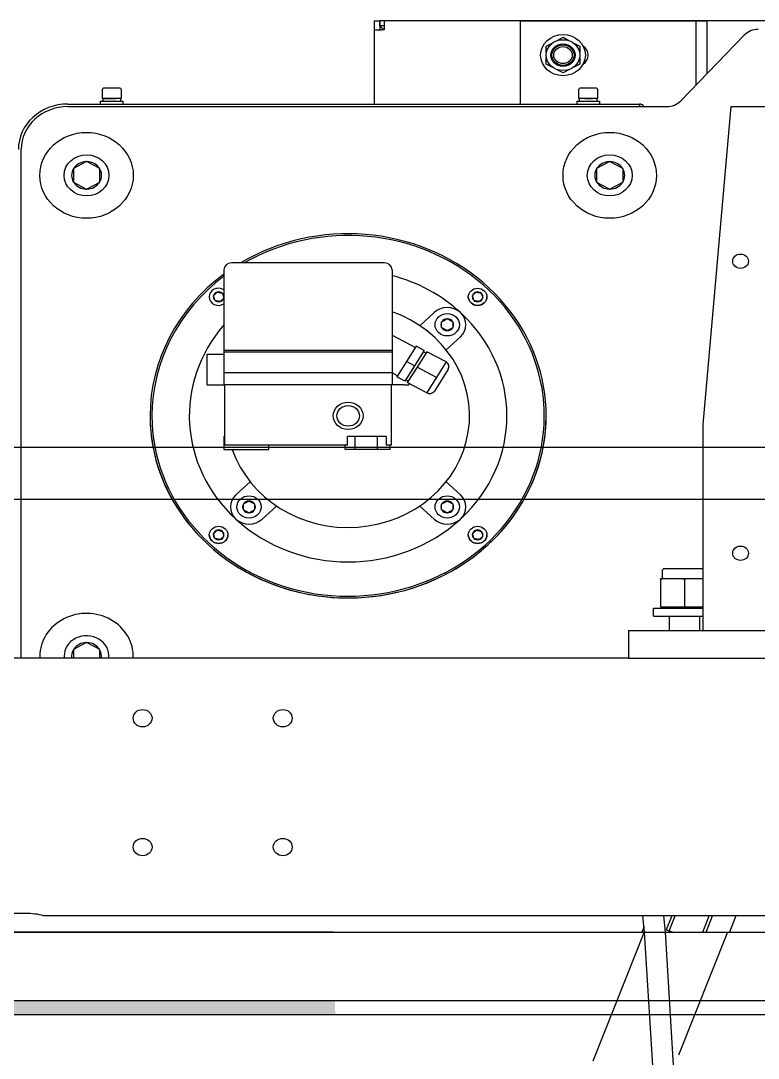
# Model space of a CAD drawing. Extents: x -1201378 to 2367219, y -619313 to 244905.
# Drawn here: x 1546748 to 1547215, y -274904 to -274248 of the extents above; entities that cross this region are included whole.
import ezdxf

# ---------------------------------------------------------------- set-up
doc = ezdxf.new("R2010")
doc.units = 0
doc.header["$LTSCALE"] = 1000
for name, color, linetype in [('1', 7, 'CONTINUOUS'), ('A-LIN-V', 9, 'CONTINUOUS'), ('GB／T1228-2006钢结构', 7, 'CONTINUOUS'), ('GB／T1229-1991钢结构', 7, 'CONTINUOUS'), ('GB／T1230-2006钢结构', 7, 'CONTINUOUS'), ('GB／T805-1988扣紧螺母', 7, 'CONTINUOUS'), ('N010102-0000042_', 7, 'CONTINUOUS'), ('N010122-0000126_', 7, 'CONTINUOUS'), ('N010122-0000129_', 7, 'CONTINUOUS'), ('N010122-0000141_', 7, 'CONTINUOUS'), ('N040301-0000649_', 7, 'CONTINUOUS'), ('N040301-0000651_', 7, 'CONTINUOUS'), ('N040405-0000005_', 7, 'CONTINUOUS'), ('N040413-0000113_', 7, 'CONTINUOUS'), ('N080101-0000135', 7, 'CONTINUOUS'), ('N080101-0000215_', 7, 'CONTINUOUS'), ('N080101-0000384_', 7, 'CONTINUOUS'), ('N090107-0000139_', 7, 'CONTINUOUS'), ('N090403-0000088_', 7, 'CONTINUOUS'), ('N090403-0000263_', 7, 'CONTINUOUS'), ('NUT_GBIT_889.1_2', 7, 'CONTINUOUS'), ('S-SB', 21, 'CONTINUOUS'), ('SCREW_GBIT_70_19', 7, 'CONTINUOUS'), ('WASHER_GBIT_93_1', 7, 'CONTINUOUS'), ('WASHER_GBIT_95_2', 7, 'CONTINUOUS'), ('WASHER_GBIT_96_1', 7, 'CONTINUOUS'), ('主梁\ue566鏍忔潌', 7, 'CONTINUOUS')]:
    doc.layers.add(name, color=color, linetype=linetype)

# ---------------------------------------------------------------- blocks, each defined once
blk = doc.blocks.new('20T')
at = {"layer": 'A-LIN-V'}
h = blk.add_hatch(color=1, dxfattribs=at)
h.dxf.hatch_style = 1
edge = h.paths.add_edge_path()
edge.add_spline(control_points=[(1598691.3, -76129.45), (1598691.27, -76126.56), (1598691.23, -76123.66), (1598691.18, -76120.76)], knot_values=[-38.32518, -38.32518, -38.32518, -38.32518, -31.932828, -31.932828, -31.932828, -31.932828], degree=3, periodic=0)
edge.add_line((1598691.18, -76120.76), (1598687.49, -76120.76))
edge.add_line((1598687.49, -76120.76), (1597888.67, -76120.76))
edge.add_line((1597888.67, -76120.76), (1597887.65, -76129.45))
edge.add_line((1597887.65, -76129.45), (1598691.3, -76129.45))
at = {"layer": '1', "color": 1, "linetype": 'Continuous'}
for p, q in [((1598887.11, -76066.95), (1598883.88, -76075.83)), ((1598885.64, -76076.47), (1598889.11, -76066.95)), ((1598905.07, -76077.28), (1598908.83, -76066.95)), ((1598907.07, -76077.28), (1598910.83, -76066.95)), ((1598924.42, -76066.95), (1598920.66, -76077.28)), ((1598870.95, -76074.02), (1598869.76, -76077.28)), ((1598871.22, -76076.7), (1598841.23, -76159.08)), ((1598871.22, -76076.7), (1598871.01, -76077.28)), ((1598883.88, -76075.83), (1598887.84, -76077.28)), ((1598919.42, -76077.28), (1598891.05, -76155.21))]:
    blk.add_line(p, q, dxfattribs=at)
at = {"layer": 'A-LIN-V', "color": 1}
for p, q in [((1604164.24, -75770.74), (1595746.06, -75770.74)), ((1598139.89, -75803.35), (1604164.24, -75803.35)), ((1592412.45, -76077.28), (1606049.71, -76077.28)), ((1598690.08, -76077.28), (1592412.45, -76077.28)), ((1598690.08, -76120.76), (1592195.05, -76120.76)), ((1606049.71, -76120.76), (1598690.08, -76120.76)), ((1593925.6, -76129.45), (1606049.71, -76129.45))]:
    blk.add_line(p, q, dxfattribs=at)
at = {"layer": 'GB／T1228-2006钢结构', "color": 1, "linetype": 'Continuous'}
for p, q in [((1598885.77, -75885.2), (1598885.77, -75877.49)), ((1598903.17, -75877.49), (1598903.17, -75885.2)), ((1598885.77, -75886.51), (1598885.77, -75885.2)), ((1598903.17, -75885.2), (1598903.17, -75886.51))]:
    blk.add_line(p, q, dxfattribs=at)
at = {"layer": 'GB／T1229-1991钢结构', "color": 1, "linetype": 'Continuous'}
for p, q in [((1598880.52, -75854.05), (1598880.52, -75871.4)), ((1598880.57, -75853.68), (1598880.54, -75853.68)), ((1598883.51, -75853.68), (1598880.57, -75853.68)), ((1598880.59, -75854.05), (1598880.59, -75871.4)), ((1598891.61, -75853.68), (1598883.51, -75853.68)), ((1598897.44, -75853.68), (1598891.61, -75853.68)), ((1598894.53, -75854.05), (1598894.53, -75871.4)), ((1598905.34, -75853.68), (1598897.44, -75853.68)), ((1598880.52, -75871.4), (1598880.59, -75871.4)), ((1598880.59, -75871.4), (1598894.53, -75871.4)), ((1598880.94, -75872.27), (1598880.94, -75871.4)), ((1598894.53, -75871.4), (1598905.34, -75871.4))]:
    blk.add_line(p, q, dxfattribs=at)
for centre, radius, start, end in [((1598903.97, -75854.7), 23.45, 177.50872, 178.42023), ((1598857.14, -75854.7), 23.45, 1.57984, 2.49121), ((1598888.78, -75906.64), 53.22, 95.67986, 98.85331), ((1598886.34, -75906.65), 53.23, 81.14689, 84.31994), ((1598902.69, -75906.17), 52.75, 95.7056, 98.89302)]:
    blk.add_arc(centre, radius, start, end, dxfattribs=at)
at = {"layer": 'GB／T1230-2006钢结构', "color": 1, "linetype": 'Continuous'}
for p, q in [((1598876.53, -75872.27), (1598905.34, -75872.27)), ((1598876.53, -75877.49), (1598876.53, -75872.27)), ((1598876.53, -75877.49), (1598905.34, -75877.49))]:
    blk.add_line(p, q, dxfattribs=at)
at = {"layer": 'GB／T805-1988扣紧螺母', "color": 1, "linetype": 'Continuous'}
for p, q in [((1598881.43, -75848.55), (1598881.43, -75852.29)), ((1598881.43, -75852.29), (1598881.43, -75852.8)), ((1598882.07, -75847.2), (1598882.24, -75847.16)), ((1598882.24, -75847.16), (1598905.34, -75847.16)), ((1598882.24, -75853.68), (1598882.07, -75853.64))]:
    blk.add_line(p, q, dxfattribs=at)
at = {"layer": 'GB／T805-1988扣紧螺母', "color": 1, "linetype": 'Continuous', "extrusion": (0, 0, -1)}
for centre, major_axis, start_param, end_param in [((1598882.3, -75848.55), (-0.87, 0), 0.000002, 1.344732), ((1598882.3, -75852.29), (0.87, 0), 1.796861, 3.141595)]:
    blk.add_ellipse(centre, major_axis=major_axis, ratio=0.991144, start_param=start_param, end_param=end_param, dxfattribs=at)
at = {"layer": 'N010102-0000042_', "color": 1, "linetype": 'Continuous'}
for radius in [6.52, 5.36]:
    blk.add_circle((1598823.81, -75522.36), radius, dxfattribs=at)
at = {"layer": 'N010122-0000126_', "color": 1, "linetype": 'Continuous'}
for p, q in [((1598753.26, -75691.07), (1598756.39, -75689.26)), ((1598756.46, -75689.22), (1598756.39, -75689.26)), ((1598756.52, -75689.26), (1598756.46, -75689.22)), ((1598756.52, -75689.26), (1598759.65, -75691.07)), ((1598753.26, -75691.07), (1598753.2, -75691.1)), ((1598753.2, -75691.1), (1598753.2, -75691.18)), ((1598753.2, -75694.79), (1598753.2, -75694.87)), ((1598753.2, -75694.87), (1598753.26, -75694.91)), ((1598756.39, -75696.71), (1598753.26, -75694.91)), ((1598759.65, -75694.91), (1598756.52, -75696.71)), ((1598759.72, -75691.1), (1598759.65, -75691.07)), ((1598759.65, -75694.91), (1598759.72, -75694.87)), ((1598759.72, -75691.18), (1598759.72, -75691.1)), ((1598759.72, -75691.18), (1598759.72, -75694.79)), ((1598759.72, -75694.87), (1598759.72, -75694.79)), ((1598756.39, -75696.71), (1598756.46, -75696.75)), ((1598756.46, -75696.75), (1598756.52, -75696.71)), ((1598637.97, -75806.36), (1598637.9, -75806.4)), ((1598637.9, -75806.4), (1598637.9, -75806.47)), ((1598637.9, -75810.09), (1598637.9, -75810.16)), ((1598637.9, -75810.16), (1598637.97, -75810.2)), ((1598637.97, -75806.36), (1598641.1, -75804.55)), ((1598641.1, -75812.01), (1598637.97, -75810.2)), ((1598641.16, -75804.51), (1598641.1, -75804.55)), ((1598641.23, -75804.55), (1598641.16, -75804.51)), ((1598641.23, -75804.55), (1598644.36, -75806.36)), ((1598644.36, -75810.2), (1598641.23, -75812.01)), ((1598644.42, -75806.4), (1598644.36, -75806.36)), ((1598644.36, -75810.2), (1598644.42, -75810.16)), ((1598644.42, -75806.47), (1598644.42, -75806.4)), ((1598644.42, -75806.47), (1598644.42, -75810.09)), ((1598644.42, -75810.16), (1598644.42, -75810.09)), ((1598753.26, -75806.36), (1598753.2, -75806.4)), ((1598753.2, -75806.4), (1598753.2, -75806.47)), ((1598753.2, -75810.09), (1598753.2, -75810.16)), ((1598753.2, -75810.16), (1598753.26, -75810.2)), ((1598753.26, -75806.36), (1598756.39, -75804.55)), ((1598756.39, -75812.01), (1598753.26, -75810.2)), ((1598756.46, -75804.51), (1598756.39, -75804.55)), ((1598756.52, -75804.55), (1598756.46, -75804.51)), ((1598756.52, -75804.55), (1598759.65, -75806.36)), ((1598759.65, -75810.2), (1598756.52, -75812.01)), ((1598759.72, -75806.4), (1598759.65, -75806.36)), ((1598759.65, -75810.2), (1598759.72, -75810.16)), ((1598759.72, -75806.47), (1598759.72, -75806.4)), ((1598759.72, -75806.47), (1598759.72, -75810.09)), ((1598759.72, -75810.16), (1598759.72, -75810.09)), ((1598641.1, -75812.01), (1598641.16, -75812.05)), ((1598641.16, -75812.05), (1598641.23, -75812.01)), ((1598756.39, -75812.01), (1598756.46, -75812.05)), ((1598756.46, -75812.05), (1598756.52, -75812.01))]:
    blk.add_line(p, q, dxfattribs=at)
for centre in [(1598756.46, -75692.99), (1598641.16, -75808.28), (1598756.46, -75808.28)]:
    blk.add_circle(centre, 7.07, dxfattribs=at)
for centre, radius, start, end in [((1598756.46, -75692.99), 3.73, 91.00187, 148.99813), ((1598756.46, -75692.99), 3.73, 31.00187, 88.99813), ((1598756.46, -75692.99), 3.73, 151.00187, 208.99813), ((1595555.83, -75692.99), 3197.36, 359.96761, 0.03239), ((1598756.46, -75692.99), 3.73, 211.00187, 268.99813), ((1598756.46, -75692.99), 3.73, 271.00187, 328.99813), ((1598756.46, -75692.99), 3.73, 331.00187, 28.99813), ((1598641.16, -75808.28), 3.73, 151.00187, 208.99813), ((1595440.54, -75808.28), 3197.36, 359.96761, 0.03239), ((1598641.16, -75808.28), 3.73, 91.00187, 148.99813), ((1598641.16, -75808.28), 3.73, 211.00187, 268.99813), ((1598641.16, -75808.28), 3.73, 31.00187, 88.99813), ((1598641.16, -75808.28), 3.73, 271.00187, 328.99813), ((1598641.16, -75808.28), 3.73, 331.00187, 28.99813), ((1598756.46, -75808.28), 3.73, 151.00187, 208.99813), ((1595555.83, -75808.28), 3197.36, 359.96761, 0.03239), ((1598756.46, -75808.28), 3.73, 91.00187, 148.99813), ((1598756.46, -75808.28), 3.73, 211.00187, 268.99813), ((1598756.46, -75808.28), 3.73, 31.00187, 88.99813), ((1598756.46, -75808.28), 3.73, 271.00187, 328.99813), ((1598756.46, -75808.28), 3.73, 331.00187, 28.99813)]:
    blk.add_arc(centre, radius, start, end, dxfattribs=at)
at = {"layer": 'N010122-0000129_', "color": 1, "linetype": 'Continuous'}
for p, q in [((1598555.87, -75549.86), (1598555.87, -75543.99)), ((1598566.09, -75543.34), (1598556.52, -75543.34)), ((1598566.74, -75543.99), (1598566.74, -75549.86)), ((1598833.05, -75549.86), (1598833.05, -75543.99)), ((1598843.27, -75543.34), (1598833.71, -75543.34)), ((1598843.92, -75543.99), (1598843.92, -75549.86)), ((1598566.74, -75549.86), (1598555.87, -75549.86)), ((1598843.92, -75549.86), (1598833.05, -75549.86))]:
    blk.add_line(p, q, dxfattribs=at)
for centre, start, end in [((1598556.52, -75543.99), 90, 180), ((1598566.09, -75543.99), 360, 90), ((1598833.71, -75543.99), 90, 180), ((1598843.27, -75543.99), 0, 90)]:
    blk.add_arc(centre, 0.652, start, end, dxfattribs=at)
at = {"layer": 'N010122-0000141_', "color": 1, "linetype": 'Continuous'}
for p, q in [((1598539.18, -75593.97), (1598546.47, -75589.76)), ((1598546.63, -75589.67), (1598546.47, -75589.76)), ((1598546.79, -75589.76), (1598546.63, -75589.67)), ((1598546.79, -75589.76), (1598554.08, -75593.97)), ((1598843.54, -75593.97), (1598850.83, -75589.76)), ((1598850.99, -75589.67), (1598850.83, -75589.76)), ((1598851.15, -75589.76), (1598850.99, -75589.67)), ((1598851.15, -75589.76), (1598858.44, -75593.97)), ((1598539.18, -75593.97), (1598539.02, -75594.06)), ((1598539.02, -75594.06), (1598539.02, -75594.24)), ((1598554.24, -75594.06), (1598554.08, -75593.97)), ((1598554.24, -75594.24), (1598554.24, -75594.06)), ((1598554.24, -75594.24), (1598554.24, -75602.66)), ((1598843.54, -75593.97), (1598843.38, -75594.06)), ((1598843.38, -75594.06), (1598843.38, -75594.24)), ((1598858.6, -75594.06), (1598858.44, -75593.97)), ((1598858.6, -75594.24), (1598858.6, -75594.06)), ((1598858.6, -75594.24), (1598858.6, -75602.66)), ((1598539.02, -75602.66), (1598539.02, -75602.85)), ((1598539.02, -75602.85), (1598539.18, -75602.94)), ((1598546.47, -75607.15), (1598539.18, -75602.94)), ((1598554.08, -75602.94), (1598546.79, -75607.15)), ((1598554.08, -75602.94), (1598554.24, -75602.85)), ((1598554.24, -75602.85), (1598554.24, -75602.66)), ((1598843.38, -75602.66), (1598843.38, -75602.85)), ((1598843.38, -75602.85), (1598843.54, -75602.94)), ((1598850.83, -75607.15), (1598843.54, -75602.94)), ((1598858.44, -75602.94), (1598851.15, -75607.15)), ((1598858.44, -75602.94), (1598858.6, -75602.85)), ((1598858.6, -75602.85), (1598858.6, -75602.66)), ((1598546.47, -75607.15), (1598546.63, -75607.24)), ((1598546.63, -75607.24), (1598546.79, -75607.15)), ((1598850.83, -75607.15), (1598850.99, -75607.24)), ((1598850.99, -75607.24), (1598851.15, -75607.15)), ((1598539.18, -75898.33), (1598546.47, -75894.12)), ((1598546.63, -75894.03), (1598546.47, -75894.12)), ((1598546.79, -75894.12), (1598546.63, -75894.03)), ((1598546.79, -75894.12), (1598554.08, -75898.33)), ((1598539.18, -75898.33), (1598539.02, -75898.42)), ((1598539.02, -75898.42), (1598539.02, -75898.6)), ((1598554.24, -75898.42), (1598554.08, -75898.33)), ((1598554.24, -75898.6), (1598554.24, -75898.42)), ((1598554.24, -75898.6), (1598554.24, -75903.91))]:
    blk.add_line(p, q, dxfattribs=at)
for centre in [(1598546.63, -75598.45), (1598850.99, -75598.45)]:
    blk.add_circle(centre, 13.04, dxfattribs=at)
for centre, radius, start, end in [((1598546.63, -75598.45), 8.7, 91.04498, 148.95502), ((1598546.63, -75598.45), 8.7, 31.04498, 88.95502), ((1598850.99, -75598.45), 8.7, 91.04498, 148.95502), ((1598850.99, -75598.45), 8.7, 31.04498, 88.95502), ((1598546.63, -75598.45), 8.7, 151.04498, 208.95502), ((1598546.63, -75598.45), 8.7, 331.04498, 28.95502), ((1598850.99, -75598.45), 8.7, 151.04498, 208.95502), ((1598850.99, -75598.45), 8.7, 331.04498, 28.95502), ((1598546.63, -75598.45), 8.7, 211.04498, 268.95502), ((1598546.63, -75598.45), 8.7, 271.04498, 328.95502), ((1598850.99, -75598.45), 8.7, 211.04498, 268.95502), ((1598850.99, -75598.45), 8.7, 271.04498, 328.95502), ((1598546.63, -75902.81), 13.04, 355.21977, 180), ((1598546.63, -75902.81), 8.7, 91.04498, 148.95502), ((1598546.63, -75902.81), 8.7, 31.04498, 88.95502), ((1598546.63, -75902.81), 8.7, 151.04498, 187.18073), ((1598546.63, -75902.81), 8.7, 352.81927, 28.95502), ((1598546.63, -75902.81), 13.04, 180, 184.78023)]:
    blk.add_arc(centre, radius, start, end, dxfattribs=at)
for points, knots in [([(1598539.02, -75594.24), (1598539.02, -75594.39), (1598539.02, -75594.67), (1598539.02, -75595.09), (1598539.02, -75595.51), (1598539.02, -75595.92), (1598539.02, -75596.37), (1598539.02, -75596.86), (1598539.02, -75597.57), (1598539.02, -75598.46), (1598539.02, -75599.34), (1598539.02, -75600.06), (1598539.02, -75600.75), (1598539.02, -75601.63), (1598539.02, -75602.31), (1598539.02, -75602.66)], [0, 0, 0, 0, 0.05186, 0.102699, 0.152684, 0.202, 0.250851, 0.313476, 0.375554, 0.500073, 0.625212, 0.687757, 0.750932, 0.873127, 1, 1, 1, 1]), ([(1598843.38, -75594.24), (1598843.38, -75594.39), (1598843.38, -75594.67), (1598843.38, -75595.09), (1598843.38, -75595.51), (1598843.38, -75595.92), (1598843.38, -75596.37), (1598843.38, -75596.86), (1598843.38, -75597.57), (1598843.38, -75598.46), (1598843.38, -75599.34), (1598843.38, -75600.06), (1598843.38, -75600.75), (1598843.38, -75601.63), (1598843.38, -75602.31), (1598843.38, -75602.66)], [0, 0, 0, 0, 0.05186, 0.102699, 0.152684, 0.202, 0.250851, 0.313476, 0.375554, 0.500073, 0.625212, 0.687757, 0.750932, 0.873127, 1, 1, 1, 1]), ([(1598539.02, -75898.6), (1598539.02, -75898.75), (1598539.02, -75899.03), (1598539.02, -75899.45), (1598539.02, -75899.87), (1598539.02, -75900.28), (1598539.02, -75900.73), (1598539.02, -75901.22), (1598539.02, -75901.93), (1598539.02, -75902.82), (1598539.02, -75903.54), (1598539.02, -75903.9), (1598539.02, -75903.91)], [0, 0, 0, 0, 0.0518603, 0.1026992, 0.1526839, 0.202, 0.2508512, 0.3134757, 0.3755544, 0.5000726, 0.6252117, 0.6285507, 0.6285507, 0.6285507, 0.6285507])]:
    blk.add_open_spline(points, degree=3, knots=knots, dxfattribs=at)
at = {"layer": 'N040301-0000649_', "color": 1, "linetype": 'Continuous'}
for p, q in [((1598861.86, -75886.51), (1599274.92, -75886.51)), ((1598861.86, -75886.51), (1598861.86, -75903.9)), ((1598861.86, -75903.9), (1599274.92, -75903.9))]:
    blk.add_line(p, q, dxfattribs=at)
at = {"layer": 'N040301-0000651_', "color": 1, "linetype": 'Continuous'}
for p, q in [((1598905.34, -75756.07), (1598921.64, -75554.97)), ((1598921.64, -75554.97), (1599215.13, -75554.97)), ((1598905.34, -75886.51), (1598905.34, -75756.07))]:
    blk.add_line(p, q, dxfattribs=at)
for centre in [(1598927.08, -75652.8), (1598927.08, -75837.59)]:
    blk.add_circle(centre, 4.55, dxfattribs=at)
at = {"layer": 'N040405-0000005_', "color": 1, "linetype": 'Continuous'}
for p, q in [((1598798.81, -75500.62), (1598798.81, -75553.34)), ((1598798.81, -75500.62), (1598800.99, -75500.62)), ((1598800.99, -75500.62), (1598894.47, -75500.62)), ((1598894.47, -75500.62), (1598900.99, -75500.62)), ((1598900.99, -75500.62), (1598900.99, -75541.52)), ((1598900.99, -75500.62), (1598903.17, -75500.62)), ((1598903.17, -75500.62), (1598907.51, -75500.62)), ((1598907.51, -75500.62), (1598907.51, -75534.18))]:
    blk.add_line(p, q, dxfattribs=at)
blk.add_arc((1598831.42, -75522.36), 7.07, 305.42736, 54.57264, dxfattribs=at)
at = {"layer": 'N040413-0000113_', "color": 1, "linetype": 'Continuous'}
for p, q in [((1598861.86, -75903.9), (1598318.36, -75903.9)), ((1598511.3, -76065.58), (1598342.82, -76065.58)), ((1599286.25, -76066.95), (1598521.67, -76066.95))]:
    blk.add_line(p, q, dxfattribs=at)
for centre in [(1598579.24, -75941.95), (1598660.76, -75941.95), (1598579.24, -76023.47), (1598660.76, -76023.47)]:
    blk.add_circle(centre, 5.49, dxfattribs=at)
blk.add_arc((1598511.93, -76100.6), 35.03, 73.86058, 91.03173, dxfattribs=at)
at = {"layer": 'N080101-0000135', "color": 1, "linetype": 'Continuous'}
for p, q in [((1598714.03, -75500.62), (1598717.29, -75500.62)), ((1598714.03, -75500.62), (1598714.03, -75506.32)), ((1598717.29, -75503.88), (1598717.29, -75500.62)), ((1598719.72, -75500.62), (1598717.29, -75500.62)), ((1598717.29, -75500.62), (1598717.29, -75506.32)), ((1598719.72, -75500.62), (1598719.72, -75504.68)), ((1599414.89, -75500.62), (1598719.72, -75500.62)), ((1598714.03, -75506.32), (1598718.09, -75506.32)), ((1598714.03, -75506.32), (1598714.03, -75553.34)), ((1598719.72, -75503.88), (1598717.29, -75503.88)), ((1598719.72, -75506.31), (1598718.09, -75504.68)), ((1598718.09, -75504.69), (1598719.72, -75506.32)), ((1598719.72, -75506.32), (1598718.09, -75506.32)), ((1598719.72, -75504.68), (1598719.72, -75506.32))]:
    blk.add_line(p, q, dxfattribs=at)
for points in [[(1598717.29, -75503.89), (1598717.29, -75504.02), (1598717.37, -75504.16), (1598717.67, -75504.42), (1598717.88, -75504.55), (1598718.09, -75504.69)], [(1598718.09, -75504.68), (1598717.96, -75504.48), (1598717.83, -75504.27), (1598717.56, -75503.97), (1598717.43, -75503.88), (1598717.3, -75503.88)]]:
    blk.add_open_spline(points, degree=3, knots=[0, 0, 0, 0, 0.5, 0.5, 1, 1, 1, 1], dxfattribs=at)
at = {"layer": 'N080101-0000215_', "color": 1, "linetype": 'Continuous'}
for p, q in [((1598871.27, -76077.28), (1598870.24, -76066.95)), ((1598882.19, -76066.95), (1598883.23, -76077.28)), ((1598898.82, -76569.62), (1598871.27, -76077.28)), ((1598883.23, -76077.28), (1598910.78, -76569.62))]:
    blk.add_line(p, q, dxfattribs=at)
at = {"layer": 'N080101-0000384_', "color": 1, "linetype": 'Continuous'}
for p, q in [((1598626.52, -75658.24), (1598626.52, -75709.33)), ((1598720.01, -75653.89), (1598630.87, -75653.89)), ((1598724.35, -75658.24), (1598724.35, -75709.33)), ((1598748.77, -75685.3), (1598740.49, -75693.58)), ((1598724.35, -75699.49), (1598737.94, -75707.33)), ((1598755.86, -75708.95), (1598764.14, -75700.67)), ((1598738.42, -75706.49), (1598732.77, -75716.27)), ((1598743.13, -75709.2), (1598738.42, -75706.49)), ((1598616.74, -75711.5), (1598619.38, -75711.5)), ((1598616.74, -75731.07), (1598616.74, -75711.5)), ((1598619.38, -75711.5), (1598626.52, -75711.5)), ((1598724.35, -75709.33), (1598626.52, -75709.33)), ((1598626.52, -75709.33), (1598626.52, -75710.41)), ((1598724.35, -75710.41), (1598626.52, -75710.41)), ((1598626.52, -75710.41), (1598626.52, -75723.46)), ((1598724.35, -75709.33), (1598724.35, -75710.41)), ((1598724.35, -75710.41), (1598724.35, -75723.46)), ((1598743.13, -75709.2), (1598737.48, -75718.99)), ((1598744.54, -75710.02), (1598738.89, -75719.8)), ((1598742.64, -75710.04), (1598744.05, -75710.86)), ((1598755.84, -75716.54), (1598744.54, -75710.02)), ((1598732.77, -75716.27), (1598727.12, -75726.05)), ((1598737.48, -75718.99), (1598731.83, -75728.77)), ((1598737.48, -75718.99), (1598732.77, -75716.27)), ((1598755.84, -75716.54), (1598753.01, -75721.43)), ((1598724.35, -75723.46), (1598626.52, -75723.46)), ((1598626.52, -75723.46), (1598626.52, -75731.07)), ((1598727.61, -75725.21), (1598724.35, -75723.33)), ((1598724.35, -75723.46), (1598724.35, -75731.07)), ((1598738.89, -75719.8), (1598733.24, -75729.59)), ((1598750.19, -75726.32), (1598738.89, -75719.8)), ((1598757.03, -75721), (1598748.99, -75734.91)), ((1598753.01, -75721.43), (1598750.19, -75726.32)), ((1598616.74, -75731.07), (1598619.38, -75731.07)), ((1598619.38, -75731.07), (1598626.52, -75731.07)), ((1598724.35, -75731.07), (1598626.52, -75731.07)), ((1598627.07, -75769.11), (1598627.07, -75731.07)), ((1598723.81, -75731.07), (1598723.81, -75769.11)), ((1598731.5, -75731.07), (1598724.35, -75731.07)), ((1598731.83, -75728.77), (1598727.12, -75726.05)), ((1598731.5, -75731.07), (1598734.14, -75731.07)), ((1598733.73, -75728.75), (1598732.32, -75727.93)), ((1598744.54, -75736.11), (1598733.24, -75729.59)), ((1598734.14, -75730.1), (1598734.14, -75731.07)), ((1598747.36, -75731.22), (1598744.54, -75736.11)), ((1598750.19, -75726.32), (1598747.36, -75731.22)), ((1598626.52, -75763.68), (1598626.52, -75771.83)), ((1598626.52, -75763.68), (1598627.07, -75763.68)), ((1598702.62, -75763.68), (1598698.39, -75763.68)), ((1598698.39, -75769.11), (1598698.39, -75763.68)), ((1598702.62, -75763.68), (1598702.62, -75771.83)), ((1598715.67, -75763.68), (1598702.62, -75763.68)), ((1598715.67, -75763.68), (1598715.67, -75771.83)), ((1598720.96, -75763.68), (1598715.67, -75763.68)), ((1598720.96, -75763.68), (1598720.96, -75769.11)), ((1598626.52, -75771.83), (1598652.61, -75771.83)), ((1598698.39, -75769.11), (1598627.07, -75769.11)), ((1598652.61, -75771.83), (1598652.61, -75769.11)), ((1598697.18, -75771.83), (1598697.18, -75769.11)), ((1598702.62, -75771.83), (1598697.18, -75771.83)), ((1598715.67, -75771.83), (1598702.62, -75771.83)), ((1598723.27, -75771.83), (1598715.67, -75771.83)), ((1598723.81, -75769.11), (1598720.96, -75769.11)), ((1598723.27, -75771.83), (1598723.27, -75769.11)), ((1598641.76, -75792.31), (1598633.48, -75800.59)), ((1598764.14, -75800.59), (1598755.86, -75792.31)), ((1598648.85, -75815.97), (1598657.13, -75807.69)), ((1598740.49, -75807.69), (1598748.77, -75815.97))]:
    blk.add_line(p, q, dxfattribs=at)
for radius in [8.7, 6.52]:
    blk.add_circle((1598698.81, -75750.63), radius, dxfattribs=at)
for centre, radius, start, end in [((1598630.87, -75658.24), 4.35, 90, 180), ((1598720.01, -75658.24), 4.35, 0, 90), ((1598698.81, -75750.63), 92.39, 45, 73.95033), ((1598756.46, -75692.99), 10.87, 315, 135), ((1598698.81, -75750.63), 70.65, 197.4576, 68.80529), ((1598698.81, -75750.63), 92.39, 315, 45), ((1598698.81, -75750.63), 92.39, 141.47652, 225), ((1598754.21, -75719.37), 3.26, 330, 60), ((1598746.17, -75733.28), 3.26, 240, 330), ((1598641.16, -75808.28), 10.87, 135, 315), ((1598756.46, -75808.28), 10.87, 225, 45), ((1598698.81, -75750.63), 92.39, 225, 315)]:
    blk.add_arc(centre, radius, start, end, dxfattribs=at)
at = {"layer": 'N090107-0000139_', "color": 1, "linetype": 'Continuous'}
for radius, start, end in [(115.22, 180, 122.89971), (114.13, 180, 122.04636), (115.22, 128.8555, 180), (114.13, 129.29648, 180), (115.22, 180, 359.99729)]:
    blk.add_arc((1598698.81, -75750.63), radius, start, end, dxfattribs=at)
at = {"layer": 'N090403-0000088_', "color": 1, "linetype": 'Continuous'}
for p, q in [((1598892.28, -75551.32), (1598929.27, -75509.71)), ((1598535.76, -75554.97), (1598884.15, -75554.97)), ((1598508.58, -75903.9), (1598508.58, -75582.15))]:
    blk.add_line(p, q, dxfattribs=at)
for centre, radius, start, end in [((1598937.4, -75516.93), 10.87, 90, 138.36646), ((1598535.76, -75582.15), 27.17, 90, 180), ((1598884.15, -75544.1), 10.87, 270, 318.36646)]:
    blk.add_arc(centre, radius, start, end, dxfattribs=at)
at = {"layer": 'N090403-0000263_', "color": 1, "linetype": 'Continuous'}
for p, q in [((1598535.76, -75553.34), (1598868.38, -75553.34)), ((1598535.76, -75554.97), (1598868.38, -75554.97)), ((1598868.38, -75553.34), (1598868.38, -75554.97)), ((1598508.58, -75903.9), (1598508.58, -75582.15))]:
    blk.add_line(p, q, dxfattribs=at)
for centre, radius, start, end in [((1598535.76, -75582.15), 28.81, 90, 180), ((1598535.76, -75582.15), 27.17, 90, 180), ((1598868.38, -75556.06), 2.72, 23.57818, 90)]:
    blk.add_arc(centre, radius, start, end, dxfattribs=at)
at = {"layer": 'NUT_GBIT_889.1_2', "color": 1, "linetype": 'Continuous'}
for p, q in [((1598820.41, -75513.03), (1598823.81, -75511.07)), ((1598823.81, -75511.07), (1598827.22, -75513.03)), ((1598814.03, -75516.72), (1598817.44, -75514.75)), ((1598814.03, -75520.65), (1598814.03, -75516.72)), ((1598830.19, -75514.75), (1598833.6, -75516.72)), ((1598833.6, -75516.72), (1598833.6, -75520.65)), ((1598814.03, -75528.01), (1598814.03, -75524.08)), ((1598833.6, -75524.08), (1598833.6, -75528.01)), ((1598817.44, -75529.98), (1598814.03, -75528.01)), ((1598823.81, -75533.66), (1598820.41, -75531.69)), ((1598827.22, -75531.69), (1598823.81, -75533.66)), ((1598833.6, -75528.01), (1598830.19, -75529.98))]:
    blk.add_line(p, q, dxfattribs=at)
for radius in [9.77, 7.07]:
    blk.add_circle((1598823.81, -75522.36), radius, dxfattribs=at)
at = {"layer": 'SCREW_GBIT_70_19', "color": 1, "linetype": 'Continuous'}
for p, q in [((1598620.5, -75674.45), (1598620.45, -75674.5)), ((1598620.45, -75674.5), (1598620.47, -75674.55)), ((1598621.25, -75677.47), (1598620.47, -75674.55)), ((1598622.67, -75672.28), (1598622.63, -75672.32)), ((1598622.73, -75672.29), (1598622.67, -75672.28)), ((1598622.73, -75672.29), (1598625.65, -75673.07)), ((1598626.47, -75676.16), (1598624.34, -75678.3)), ((1598625.7, -75673.09), (1598625.65, -75673.07)), ((1598625.72, -75673.15), (1598625.7, -75673.09)), ((1598625.72, -75673.15), (1598626.5, -75676.06)), ((1598626.47, -75676.16), (1598626.52, -75676.12)), ((1598626.52, -75676.12), (1598626.5, -75676.06)), ((1598771.15, -75674.45), (1598771.1, -75674.5)), ((1598771.1, -75674.5), (1598771.12, -75674.55)), ((1598771.9, -75677.47), (1598771.12, -75674.55)), ((1598773.32, -75672.28), (1598773.28, -75672.32)), ((1598773.38, -75672.29), (1598773.32, -75672.28)), ((1598773.38, -75672.29), (1598776.3, -75673.07)), ((1598777.12, -75676.16), (1598774.99, -75678.3)), ((1598776.35, -75673.09), (1598776.3, -75673.07)), ((1598776.37, -75673.15), (1598776.35, -75673.09)), ((1598776.37, -75673.15), (1598777.15, -75676.06)), ((1598777.12, -75676.16), (1598777.17, -75676.12)), ((1598777.17, -75676.12), (1598777.15, -75676.06)), ((1598621.25, -75677.47), (1598621.27, -75677.53)), ((1598621.27, -75677.53), (1598621.32, -75677.54)), ((1598624.24, -75678.32), (1598621.32, -75677.54)), ((1598624.24, -75678.32), (1598624.3, -75678.34)), ((1598624.3, -75678.34), (1598624.34, -75678.3)), ((1598771.9, -75677.47), (1598771.92, -75677.53)), ((1598771.92, -75677.53), (1598771.97, -75677.54)), ((1598774.89, -75678.32), (1598771.97, -75677.54)), ((1598774.89, -75678.32), (1598774.95, -75678.34)), ((1598774.95, -75678.34), (1598774.99, -75678.3)), ((1598620.5, -75825.1), (1598620.45, -75825.15)), ((1598620.45, -75825.15), (1598620.47, -75825.2)), ((1598621.25, -75828.12), (1598620.47, -75825.2)), ((1598621.25, -75828.12), (1598621.27, -75828.18)), ((1598621.27, -75828.18), (1598621.32, -75828.19)), ((1598624.24, -75828.97), (1598621.32, -75828.19)), ((1598622.67, -75822.93), (1598622.63, -75822.97)), ((1598622.73, -75822.94), (1598622.67, -75822.93)), ((1598622.73, -75822.94), (1598625.65, -75823.72)), ((1598626.47, -75826.81), (1598624.34, -75828.95)), ((1598625.7, -75823.74), (1598625.65, -75823.72)), ((1598625.72, -75823.8), (1598625.7, -75823.74)), ((1598625.72, -75823.8), (1598626.5, -75826.71)), ((1598626.47, -75826.81), (1598626.52, -75826.77)), ((1598626.52, -75826.77), (1598626.5, -75826.71)), ((1598771.15, -75825.1), (1598771.1, -75825.15)), ((1598771.1, -75825.15), (1598771.12, -75825.2)), ((1598771.9, -75828.12), (1598771.12, -75825.2)), ((1598771.9, -75828.12), (1598771.92, -75828.18)), ((1598771.92, -75828.18), (1598771.97, -75828.19)), ((1598774.89, -75828.97), (1598771.97, -75828.19)), ((1598773.32, -75822.93), (1598773.28, -75822.97)), ((1598773.38, -75822.94), (1598773.32, -75822.93)), ((1598773.38, -75822.94), (1598776.3, -75823.72)), ((1598777.12, -75826.81), (1598774.99, -75828.95)), ((1598776.35, -75823.74), (1598776.3, -75823.72)), ((1598776.37, -75823.8), (1598776.35, -75823.74)), ((1598776.37, -75823.8), (1598777.15, -75826.71)), ((1598777.12, -75826.81), (1598777.17, -75826.77)), ((1598777.17, -75826.77), (1598777.15, -75826.71)), ((1598624.24, -75828.97), (1598624.3, -75828.99)), ((1598624.3, -75828.99), (1598624.34, -75828.95)), ((1598774.89, -75828.97), (1598774.95, -75828.99)), ((1598774.95, -75828.99), (1598774.99, -75828.95))]:
    blk.add_line(p, q, dxfattribs=at)
for centre in [(1598774.13, -75675.31), (1598623.48, -75825.96), (1598774.13, -75825.96)]:
    blk.add_circle(centre, 5.43, dxfattribs=at)
for centre, radius, start, end in [((1598623.48, -75675.31), 5.43, 55.99309, 180), ((1598623.48, -75675.31), 5.43, 180, 304.00691), ((1598623.48, -75675.31), 5.43, 180, 304.00691), ((1598623.48, -75675.31), 3.11, 165.94169, 224.05831), ((1598623.48, -75675.31), 3.11, 105.94169, 164.05831), ((1596744.17, -73795.99), 2655.04, 314.96742, 315.03258), ((1598623.48, -75675.31), 3.11, 45.94169, 104.05831), ((1598623.48, -75675.31), 3.11, 285.94169, 344.05831), ((1598623.48, -75675.31), 3.11, 12.09957, 44.05831), ((1598623.48, -75675.31), 3.11, 345.94169, 347.90043), ((1598774.13, -75675.31), 5.43, 180, 359.99728), ((1598774.13, -75675.31), 3.11, 165.94169, 224.05831), ((1598774.13, -75675.31), 3.11, 105.94169, 164.05831), ((1596894.82, -73795.99), 2655.04, 314.96742, 315.03258), ((1598774.13, -75675.31), 3.11, 45.94169, 104.05831), ((1598774.13, -75675.31), 3.11, 285.94169, 344.05831), ((1598774.13, -75675.31), 3.11, 345.94169, 44.05831), ((1598623.48, -75675.31), 3.11, 225.94169, 284.05831), ((1598774.13, -75675.31), 3.11, 225.94169, 284.05831), ((1598623.48, -75825.96), 5.43, 180, 359.99728), ((1598623.48, -75825.96), 3.11, 165.94169, 224.05831), ((1598623.48, -75825.96), 3.11, 105.94169, 164.05831), ((1596744.17, -73946.64), 2655.04, 314.96742, 315.03258), ((1598623.48, -75825.96), 3.11, 225.94169, 284.05831), ((1598623.48, -75825.96), 3.11, 45.94169, 104.05831), ((1598623.48, -75825.96), 3.11, 285.94169, 344.05831), ((1598623.48, -75825.96), 3.11, 345.94169, 44.05831), ((1598774.13, -75825.96), 5.43, 180, 359.99728), ((1598774.13, -75825.96), 3.11, 165.94169, 224.05831), ((1598774.13, -75825.96), 3.11, 105.94169, 164.05831), ((1596894.82, -73946.64), 2655.04, 314.96742, 315.03258), ((1598774.13, -75825.96), 3.11, 225.94169, 284.05831), ((1598774.13, -75825.96), 3.11, 45.94169, 104.05831), ((1598774.13, -75825.96), 3.11, 285.94169, 344.05831), ((1598774.13, -75825.96), 3.11, 345.94169, 44.05831)]:
    blk.add_arc(centre, radius, start, end, dxfattribs=at)
at = {"layer": 'WASHER_GBIT_93_1', "color": 1, "linetype": 'Continuous'}
for p, q in [((1598556.3, -75549.86), (1598563.86, -75549.86)), ((1598566.36, -75549.86), (1598566.36, -75551.6)), ((1598836.47, -75549.86), (1598841.04, -75549.86)), ((1598843.54, -75549.86), (1598843.54, -75551.6))]:
    blk.add_line(p, q, dxfattribs=at)
at = {"layer": 'WASHER_GBIT_93_1', "color": 1, "linetype": 'Continuous', "extrusion": (0, 0, -1)}
for centre, major_axis, start_param, end_param in [((1598561.3, -75552.41), (0, 18.86), -1.527826, -1.435227), ((1598561.3, -75549.05), (0, -18.86), 1.435227, 1.527826), ((1598838.49, -75552.41), (0, 18.86), -1.527826, -1.435227), ((1598838.49, -75549.05), (0, -18.86), 1.435227, 1.527826)]:
    blk.add_ellipse(centre, major_axis=major_axis, ratio=0.267949, start_param=start_param, end_param=end_param, dxfattribs=at)
at = {"layer": 'WASHER_GBIT_95_2', "color": 1, "linetype": 'Continuous'}
for p, q in [((1598554.78, -75551.6), (1598567.83, -75551.6)), ((1598554.78, -75553.34), (1598554.78, -75551.6)), ((1598567.83, -75551.6), (1598567.83, -75553.34)), ((1598831.97, -75551.6), (1598845.01, -75551.6)), ((1598831.97, -75553.34), (1598831.97, -75551.6)), ((1598845.01, -75551.6), (1598845.01, -75553.34))]:
    blk.add_line(p, q, dxfattribs=at)
blk.add_circle((1598823.81, -75522.36), 13.04, dxfattribs=at)
at = {"layer": 'WASHER_GBIT_96_1', "color": 1, "linetype": 'Continuous'}
for centre in [(1598546.63, -75598.45), (1598850.99, -75598.45)]:
    blk.add_circle(centre, 27.17, dxfattribs=at)
for start, end in [(357.70754, 180), (180, 182.29246)]:
    blk.add_arc((1598546.63, -75902.81), 27.17, start, end, dxfattribs=at)
at = {"layer": '主梁\ue566鏍忔潌', "color": 1, "linetype": 'Continuous'}
for p, q in [((1598476.87, -76077.28), (1598869.76, -76077.28)), ((1598905.07, -76077.28), (1598907.07, -76077.28)), ((1598920.66, -76077.28), (1599167.97, -76077.28))]:
    blk.add_line(p, q, dxfattribs=at)

msp = doc.modelspace()

# ---------------------------------------------------------------- block references
at = {"layer": 'S-SB', "xscale": 1.087878787878788}
msp.add_blockref('20T', (-192234.95, -198747.18), dxfattribs=at)

doc.saveas('drawing.dxf')
